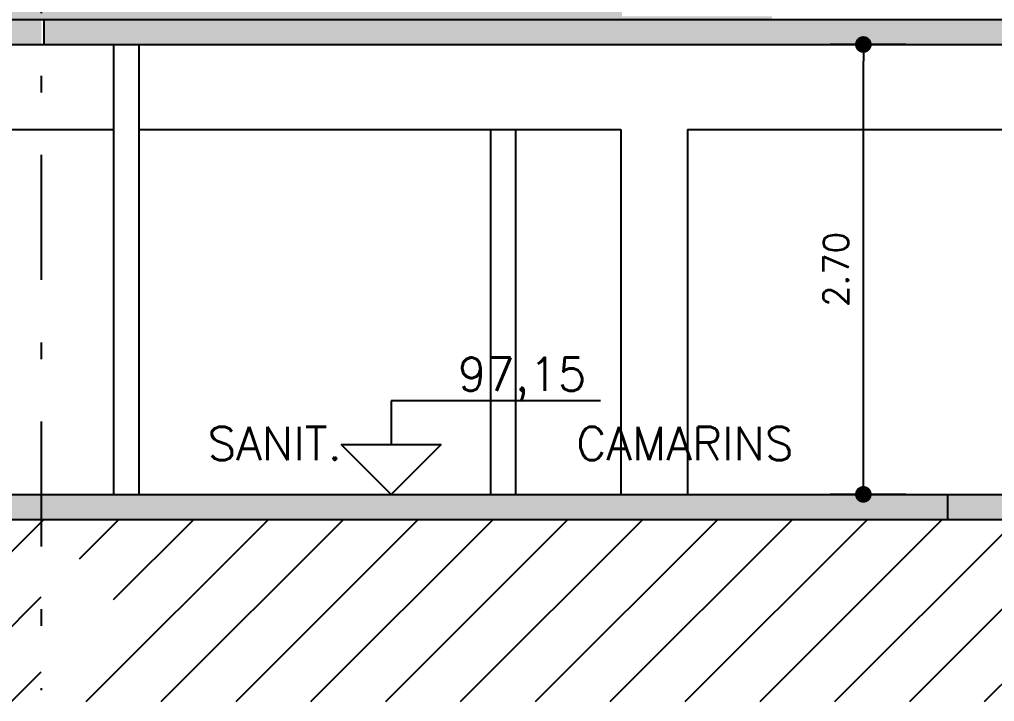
# Model space of a CAD drawing. Extents: x -14 to 107, y -33 to 53.
# Drawn here: x 49.2 to 55.05, y -27.35 to -23.25 of the extents above; entities that cross this region are included whole.
import ezdxf
from ezdxf.enums import TextEntityAlignment as Align

# ---------------------------------------------------------------- set-up
doc = ezdxf.new("R2010")
doc.units = 0
doc.header["$LTSCALE"] = 1.5
doc.header["$MEASUREMENT"] = 0
doc.linetypes.add('DASHDOT', pattern=[1, 0.5, -0.25, 0, -0.25])
doc.layers.get('0').update_dxf_attribs({"linetype": 'CONTINUOUS'})
doc.layers.get('DEFPOINTS').update_dxf_attribs({"linetype": 'CONTINUOUS'})
for name, color, linetype in [('A-ESTRUTURA', 4, 'CONTINUOUS'), ('A-HACHURA', 1, 'CONTINUOUS'), ('COTAS', 1, 'CONTINUOUS'), ('EIXOS', 7, 'DASHDOT'), ('HACHURA1', 1, 'CONTINUOUS'), ('N-LNHVISTA', 2, 'CONTINUOUS'), ('N-NOTACOES', 7, 'CONTINUOUS'), ('N-TEXTO', 2, 'CONTINUOUS'), ('SOLID', 253, 'CONTINUOUS')]:
    doc.layers.add(name, color=color, linetype=linetype)
doc.styles.add('COTA', font='romans.shx')
doc.styles.add('REGUA-080', font='simplex', dxfattribs={"height": 0.15})
doc.styles.add('ROMANS', font='romans')
doc.dimstyles.new('DG060-1', dxfattribs={"dimscale": 0.1, "dimtxt": 1.5, "dimasz": 1, "dimexe": 2, "dimexo": 2.5, "dimgap": 0.9, "dimtad": 1, "dimzin": 4, "dimtxsty": 'COTA', "dimblk": 'DOT', "dimblk1": 'DOT', "dimblk2": 'DOT', "dimsah": 1, "dimcen": 0.09, "dimclrd": 1, "dimclre": 1, "dimclrt": 2, "dimazin": 3, "dimtfac": 1, "dimtdec": 4, "dimtix": 1, "dimtmove": 0, "dimatfit": 3, "dimtvp": 2, "dimtolj": 1, "dimtzin": 0})
pattern_1 = [(45, (7.37518, -43.08307), (-0.2245064, 0.2245064), [])]

# ---------------------------------------------------------------- blocks, each defined once
blk = doc.blocks.new('N-1903')
at = {"layer": 'N-NOTACOES', "color": 1}
for p, q in [((0.012546, 0.005615), (0, 0.005615)), ((0, 0.005615), (0, 0.003)), ((-0.003, 0.003), (0.003, 0.003)), ((0, 0), (-0.003, 0.003)), ((0.003, 0.003), (0, 0))]:
    blk.add_line(p, q, dxfattribs=at)
at = {"layer": 'N-NOTACOES', "color": 2, "style": 'ROMANS'}
blk.add_attdef('COTAC', text='', height=0.002, dxfattribs=at).set_placement((0.007851, 0.006908), align=Align.MIDDLE)
blk = doc.blocks.new('DOT')
at = {"color": 0, "linetype": 'BYBLOCK'}
blk.add_line((-0.5, 0), (-1, 0), dxfattribs=at)
at = {"color": 0, "linetype": 'BYBLOCK', "const_width": 0.5}
blk.add_lwpolyline([(-0.25, 0, 1), (0.25, 0, 1)], format="xyb", close=True, dxfattribs=at)
blk = doc.blocks.new('*D25')
at = {"color": 1, "linetype": 'BYBLOCK'}
for p, q in [((54.5199, -23.4024), (54.0654, -23.4024)), ((54.2654, -26.0024), (54.2654, -23.5024)), ((54.5199, -26.1024), (54.0654, -26.1024))]:
    blk.add_line(p, q, dxfattribs=at)
at = {"layer": 'DEFPOINTS', "color": 0, "linetype": 'BYBLOCK'}
for p in [(54.2654, -23.4024), (54.7699, -23.4024), (54.7699, -26.1024)]:
    blk.add_point(p, dxfattribs=at)
at = {"color": 1, "linetype": 'BYBLOCK', "xscale": 0.1, "yscale": 0.1, "zscale": 0.1}
for p, rotation in [((54.2654, -23.4024), 90), ((54.2654, -26.1024), 270)]:
    blk.add_blockref('DOT', p, dxfattribs=dict(at, rotation=rotation))
at = {"color": 2, "linetype": 'BYBLOCK', "insert": (54.1004, -24.7524), "char_height": 0.15, "attachment_point": 5, "rotation": 90, "style": 'COTA'}
blk.add_mtext('\\A1;2.70', dxfattribs=at)
blk = doc.blocks.new('_DOT')
at = {"color": 0, "linetype": 'BYBLOCK'}
blk.add_line((-0.5, 0), (-1, 0), dxfattribs=at)
at = {"color": 0, "linetype": 'BYBLOCK', "const_width": 0.5}
blk.add_lwpolyline([(-0.25, 0, 1), (0.25, 0, 1)], format="xyb", close=True, dxfattribs=at)

msp = doc.modelspace()

# ---------------------------------------------------------------- hatches: boundary and pattern name
at = {"layer": 'A-HACHURA'}
h = msp.add_hatch(dxfattribs=at)
h.set_pattern_fill('ANSI31', color=256, scale=0.1, style=0)
h.set_pattern_definition(pattern_1)
h.paths.add_polyline_path([(57.2391, -26.4272), (57.2391, -25.2074), (55.5592, -25.2074), (55.5592, -26.2524), (55.727, -26.2524), (55.727, -26.4524), (55.127, -26.4524), (55.127, -26.2524), (49.3341, -26.2524), (49.3341, -26.4272, -0.414214), (49.7933, -26.8864, -0.414214), (49.3341, -27.3455), (57.2391, -27.3455, -0.414214), (56.78, -26.8864, -0.414214)])
h.paths.add_polyline_path([(59.4171, -25.2074), (57.2391, -25.2074), (57.2391, -26.4272, -0.414214), (57.6983, -26.8864, -0.414214), (57.2391, -27.3455), (59.4171, -27.3455, -0.414214), (58.958, -26.8864, -0.414214), (59.4171, -26.4272)])
h = msp.add_hatch(dxfattribs=at)
h.set_pattern_fill('ANSI31', color=256, scale=0.1, style=0)
h.set_pattern_definition(pattern_1)
h.paths.add_polyline_path([(49.3341, -26.2524), (41.5911, -26.2524), (41.5911, -27.3455), (49.3341, -27.3455)])
at = {"layer": 'HACHURA1'}
h = msp.add_hatch(dxfattribs=at)
h.set_pattern_fill('AR-SAND', scale=0.003, angle=45, style=0)
h.set_pattern_definition([(82.5, (7.37518, -43.08307), (-0.1072144, 0.10042605), [0, -0.115824, 0, -0.12954, 0, -0.123825]), (52.5, (7.37518, -43.08307), (-0.0567033, 0.24741986), [0, -0.062484, 0, -0.104394, 0, -0.040005]), (12.5, (7.3089, -43.14935), (0.16748995, 0.1680997), [0, -0.0381, 0, -0.13716, 0, -0.17907]), (2.5, (7.3089, -43.14935), (0.1146843, 0.2092652), [0, -0.01905, 0, -0.089916, 0, -0.10287])])
h.paths.add_polyline_path([(48.7198, -23.2524), (48.7198, -22.8649), (48.3171, -22.8649), (48.3171, -22.7639), (47.4171, -22.7639), (47.4171, -22.6571), (46.7198, -22.6571), (46.7198, -23.2524)])
h.paths.add_polyline_path([(49.3341, -23.2524), (49.3341, -22.9568), (49.2171, -22.9568), (49.2171, -22.8649), (48.7198, -22.8649), (48.7198, -23.2524)])
h.paths.add_polyline_path([(49.3341, -22.9568), (49.3341, -23.2524), (50.7198, -23.2524), (50.7198, -23.0422), (50.1171, -23.0422), (50.1171, -22.9568)])
h.paths.add_polyline_path([(51.0171, -23.116), (51.0171, -23.0422), (50.7198, -23.0422), (50.7198, -23.2524), (52.7198, -23.2524), (52.7198, -23.1824), (51.9171, -23.1824), (51.9171, -23.116)])
h.paths.add_polyline_path([(52.7198, -23.2524), (53.7171, -23.2524), (53.7171, -23.2335), (52.8171, -23.2335), (52.8171, -23.1824), (52.7198, -23.1824)])
at = {"layer": 'SOLID'}
for points in [[(43.1963, -23.2524), (43.1963, -23.4024), (49.3341, -23.4024), (49.3341, -23.2524)], [(55.502, -23.2524), (49.3491, -23.2524), (49.3491, -23.4024), (55.302, -23.4024), (55.302, -23.7524), (55.502, -23.7524)], [(54.7699, -26.2524), (54.7699, -26.1024), (43.3465, -26.1024), (39.7036, -26.1024), (39.7036, -26.2524)], [(54.7699, -26.1024), (54.7699, -26.2524), (55.5592, -26.2524), (55.5592, -26.1024), (55.362, -26.1024)]]:
    msp.add_hatch(color=256, dxfattribs=at).paths.add_polyline_path(points)

# ---------------------------------------------------------------- linework, layer by layer
at = {"layer": 'A-ESTRUTURA'}
for p, q in [((43.1963, -23.2524), (55.502, -23.2524)), ((43.1963, -23.4024), (55.302, -23.4024)), ((43.3465, -26.1024), (55.362, -26.1024))]:
    msp.add_line(p, q, dxfattribs=at)
at = {"layer": 'A-ESTRUTURA', "color": 5}
msp.add_line((39.4198, -26.2524), (55.5592, -26.2524), dxfattribs=at)
at = {"layer": 'EIXOS'}
msp.add_line((49.3341, -1.6654), (49.3341, -27.2766), dxfattribs=at)
at = {"layer": 'N-LNHVISTA', "color": 3}
for p, q in [((49.7681, -23.4024), (49.7681, -26.1024)), ((49.9191, -23.4024), (49.9191, -26.1024))]:
    msp.add_line(p, q, dxfattribs=at)
at = {"layer": 'N-LNHVISTA', "color": 7}
for p, q in [((47.8766, -23.9124), (49.7681, -23.9124)), ((49.9191, -23.9124), (52.811, -23.9124)), ((52.0281, -23.9124), (52.0281, -26.1024)), ((52.1781, -23.9124), (52.1781, -26.1024)), ((52.811, -23.9124), (52.811, -26.1024)), ((53.211, -23.9124), (53.211, -26.1024)), ((53.211, -23.9124), (55.362, -23.9124))]:
    msp.add_line(p, q, dxfattribs=at)
at = {"layer": 'SOLID'}
for p, q in [((49.3491, -23.2524), (49.3491, -23.4024)), ((54.7699, -26.1024), (54.7699, -26.2524)), ((54.7699, -26.1024), (54.7699, -26.2524))]:
    msp.add_line(p, q, dxfattribs=at)

# ---------------------------------------------------------------- block references
at = {"layer": 'N-LNHVISTA', "xscale": 100, "yscale": 100, "zscale": 100}
msp.add_blockref('N-1903', (51.4332, -26.1024), dxfattribs=at).add_auto_attribs({'COTAC': '97,15'})

# ---------------------------------------------------------------- texts
at = {"layer": 'N-TEXTO', "color": 3, "style": 'REGUA-080'}
for s, p in [('SANIT.', (50.3321, -25.8967)), ('CAMARINS', (52.5437, -25.8967))]:
    msp.add_text(s, height=0.2, dxfattribs=at).set_placement(p)

# ---------------------------------------------------------------- dimensions: what is measured, and where the dimension line sits
at = {"layer": 'COTAS'}
dim = msp.add_linear_dim(base=(54.2654, -23.4024), p1=(54.7699, -26.1024), p2=(54.7699, -23.4024), angle=90, text='2.70', dimstyle='DG060-1', dxfattribs=at)
dim.commit()
dim.dimension.update_dxf_attribs({"geometry": '*D25', "text_midpoint": (54.1004, -24.7524)})

doc.saveas('drawing.dxf')
